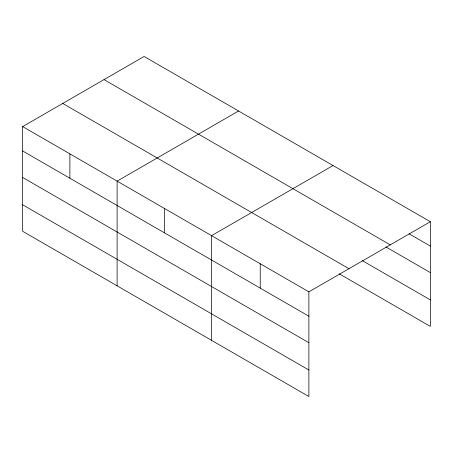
<?xml version="1.0" encoding="UTF-8"?>
<svg xmlns="http://www.w3.org/2000/svg" width="453" height="453" viewBox="0 0 453 453"><rect width="100%" height="100%" fill="white"/><g stroke="black" fill="none" stroke-linecap="round" stroke-linejoin="round"><path stroke-width="0.68" d="M22.65 126.591L308.884 291.845L308.884 396.534L22.65 231.279L22.65 126.591L144.116 56.466L430.35 221.721L430.35 326.409L339.11 273.731M238.572 110.996L117.106 181.126L117.106 285.815M333.029 165.532L211.562 235.662L211.562 340.35M308.884 291.845L430.35 221.721M409.059 233.799L430.35 246.087M104.031 79.609L390.265 244.863M385.95 246.959L430.35 272.593M362.224 260.571L430.35 299.903M62.735 103.448L348.969 268.708M22.65 150.957L308.884 316.217M22.65 177.463L308.884 342.723M22.65 204.773L308.884 370.027M260.226 263.754L260.226 288.119M164.337 208.391L164.337 232.763M69.881 153.861L69.881 178.227"/></g></svg>
